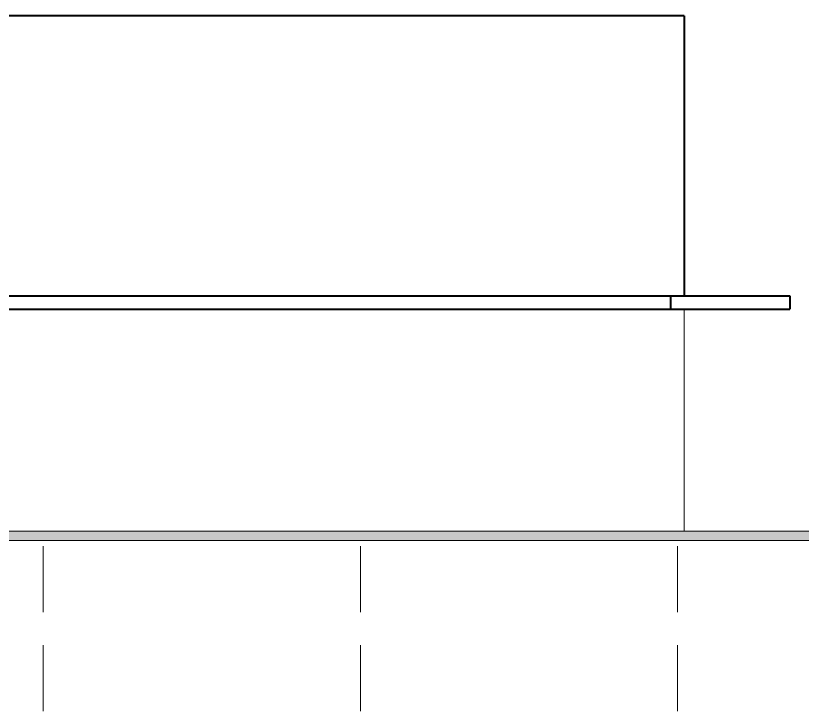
# Model space of a CAD drawing. Header units: millimetres. Extents: x 1564 to 2013, y 216 to 285.
# Drawn here: x 1843.43 to 1858.32, y 217.29 to 230.45 of the extents above; entities that cross this region are included whole.
import ezdxf

# ---------------------------------------------------------------- set-up
doc = ezdxf.new("R2010")
doc.units = ezdxf.units.MM
doc.header["$LTSCALE"] = 10
doc.linetypes.add('DASHED2', pattern=[0.375, 0.25, -0.125])
for name, color, linetype, lineweight in [('COTA', 90, 'Continuous', 9), ('linha estutura', 252, 'Continuous', 13), ('pn 02', 16, 'Continuous', 20), ('PN 05', 50, 'Continuous', 40), ('PN 06', 1, 'Continuous', 40), ('PN-01', 90, 'Continuous', 13)]:
    doc.layers.add(name, color=color, linetype=linetype, lineweight=lineweight)

msp = doc.modelspace()

# ---------------------------------------------------------------- hatches: boundary and pattern name
at = {"layer": 'pn 02'}
h = msp.add_hatch(color=256, dxfattribs=at)
h.paths.add_polyline_path([(1847.353, 220.7), (1841.353, 220.7), (1841.353, 220.523), (1847.353, 220.523)])
h.paths.add_polyline_path([(1853.353, 220.7), (1847.353, 220.7), (1847.353, 220.523), (1853.353, 220.523)])
h.paths.add_polyline_path([(1864.482, 220.7), (1853.353, 220.7), (1853.353, 220.523), (1864.482, 220.523)])

# ---------------------------------------------------------------- linework, layer by layer
at = {"layer": 'COTA'}
msp.add_line((1856.08, 224.9), (1856.08, 220.7), dxfattribs=at)
at = {"layer": 'linha estutura', "linetype": 'DASHED2', "ltscale": 0.5}
for p, q in [((1843.955, 217.293), (1843.955, 220.7)), ((1849.955, 217.293), (1849.955, 220.7)), ((1855.955, 217.293), (1855.955, 220.7))]:
    msp.add_line(p, q, dxfattribs=at)
at = {"layer": 'PN 05'}
for q in [(1777.83, 230.45), (1856.08, 225.15)]:
    msp.add_line((1856.08, 230.45), q, dxfattribs=at)
at = {"layer": 'PN 06'}
for p, q in [((1775.83, 225.15), (1856.08, 225.15)), ((1855.82, 225.15), (1858.08, 225.15)), ((1855.82, 225.15), (1855.82, 224.9)), ((1858.08, 225.15), (1858.08, 224.9)), ((1775.83, 224.9), (1855.82, 224.9)), ((1855.82, 224.9), (1858.08, 224.9))]:
    msp.add_line(p, q, dxfattribs=at)
at = {"layer": 'PN-01'}
for p, q in [((1865.427, 220.7), (1760.884, 220.7)), ((1768.419, 220.7), (1864.482, 220.7)), ((1768.419, 220.523), (1864.482, 220.523))]:
    msp.add_line(p, q, dxfattribs=at)

doc.saveas('drawing.dxf')
